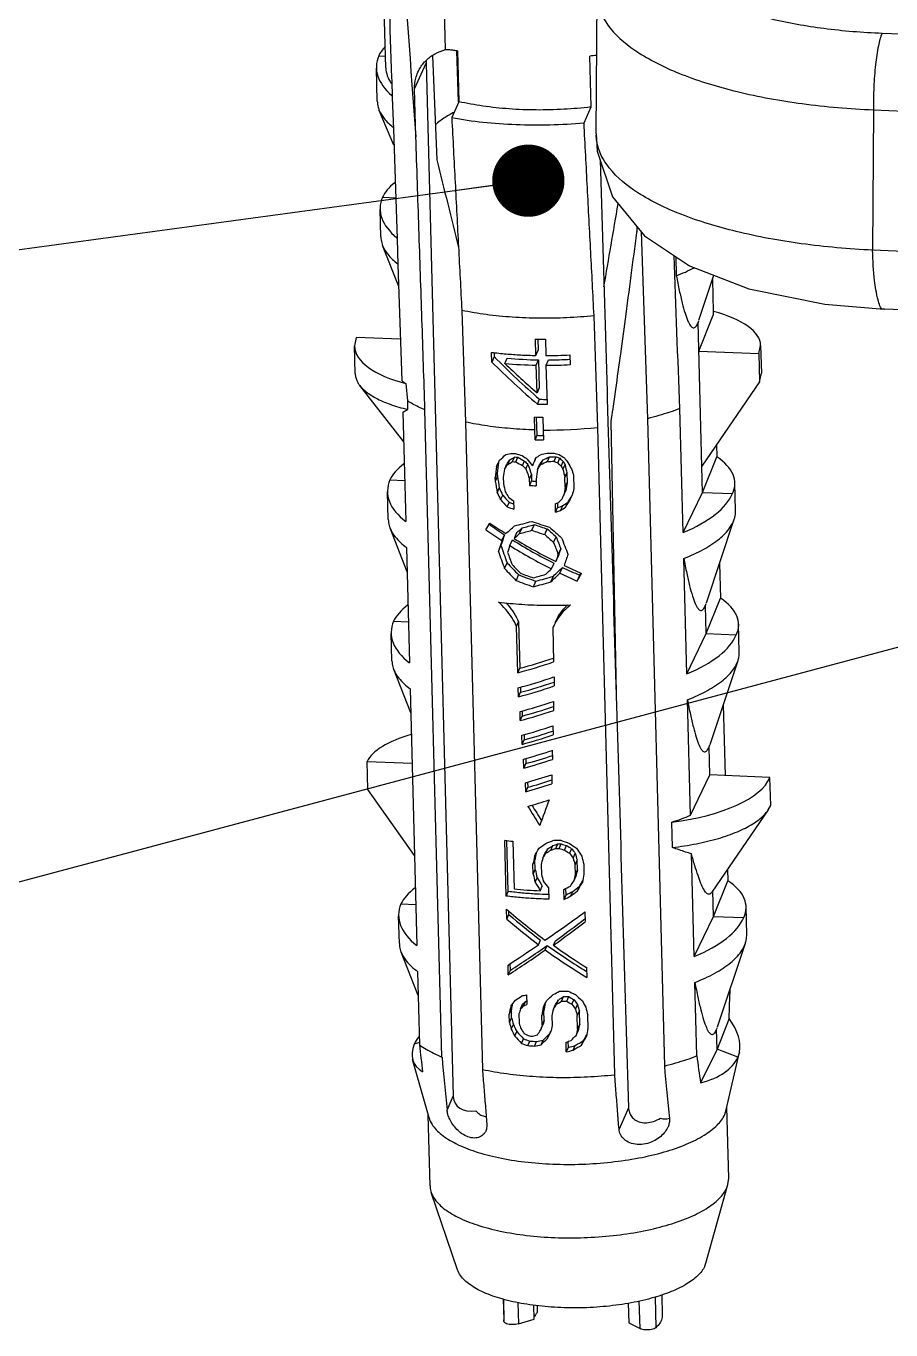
# Model space of a CAD drawing. Header units: millimetres. Extents: x 1366 to 1807, y -424 to -118.
# Drawn here: x 1408.63 to 1422.99, y -407.58 to -385.93 of the extents above; entities that cross this region are included whole.
import ezdxf

# ---------------------------------------------------------------- set-up
doc = ezdxf.new("R2010")
doc.units = ezdxf.units.MM
doc.layers.add('02___PRT_ALL_AXES', color=7, linetype='Continuous')
doc.layers.add('from', color=7, linetype='Continuous', lineweight=13)
doc.styles.get("Standard").update_dxf_attribs({"font": 'txt', "bigfont": 'gbcbig.shx'})
doc.dimstyles.new('ISO', dxfattribs={"dimscale": 0.6, "dimtxt": 2.5, "dimasz": 2.5, "dimexe": 1.25, "dimexo": 0.625, "dimtad": 0, "dimdsep": 46, "dimtxsty": 'Standard', "dimblk": 'OPEN', "dimcen": 0, "dimclrd": 4, "dimclre": 4, "dimadec": 0, "dimazin": 0, "dimtfac": 1, "dimtofl": 0, "dimtmove": 0, "dimatfit": 3, "dimfxl": 0, "dimarcsym": 0})

# ---------------------------------------------------------------- blocks, each defined once
blk = doc.blocks.new('_Open')
at = {"color": 0, "linetype": 'ByBlock', "lineweight": -2}
for p, q in [((-1, 0.167), (0, 0)), ((-1, -0.167), (0, 0)), ((0, 0), (-1, 0))]:
    blk.add_line(p, q, dxfattribs=at)
blk = doc.blocks.new('*u50')
at = {"color": 7, "linetype": 'Continuous'}
for p, q in [((-134.93, 18.958), (-134.915, 21.286)), ((-130.184, 20.632), (1.994, 15.367)), ((-130.326, 19.358), (-130.34, 17.029)), ((-130.326, 19.358), (1.853, 14.092)), ((1.967, 11.758), (-130.34, 17.029)), ((2.155, 10.78), (-130.151, 16.051))]:
    blk.add_line(p, q, dxfattribs=at)
blk.add_lwpolyline([(-134.93, 18.962), (-134.911, 18.671), (-134.656, 17.913), (-134.127, 17.265), (-133.382, 16.767), (-132.393, 16.387), (-131.133, 16.133), (-130.151, 16.051)], dxfattribs=at)
blk.add_arc((-134.153, 18.947), 0.776, 179.1706, 180.6028, dxfattribs=at)
for points, start_tangent, end_tangent in [([(-133.878, 22.481), (-133.932, 22.106), (-133.761, 21.739), (-133.374, 21.4), (-132.788, 21.107), (-132.034, 20.874), (-131.15, 20.713), (-130.184, 20.632)], (-0.405277, -0.914194), (0.999204, -0.039899)), ([(-134.914, 21.285), (-134.906, 21.161), (-134.696, 20.717), (-134.223, 20.306), (-133.508, 19.948), (-132.588, 19.662), (-131.509, 19.462), (-130.326, 19.358)], (-0.014265, -0.999898), (0.999016, -0.044358)), ([(-130.184, 20.632), (-130.245, 20.424), (-130.293, 20.11), (-130.321, 19.736), (-130.326, 19.358)], (-0.405681, -0.914015), (0.021347, -0.999772)), ([(-130.34, 17.029), (-131.524, 17.136), (-132.603, 17.338), (-133.522, 17.624), (-134.237, 17.982), (-134.711, 18.393), (-134.92, 18.836), (-134.928, 18.939)], (-0.998913, 0.046608), (-0.010554, 0.999944)), ([(-130.151, 16.052), (-130.154, 16.051), (-130.243, 16.18), (-130.309, 16.524), (-130.34, 17.029)], (-0.993568, -0.113236), (-0.021347, 0.999772))]:
    blk.add_spline(points, degree=3, dxfattribs=dict(at, start_tangent=start_tangent, end_tangent=end_tangent))
at = {"layer": '02___PRT_ALL_AXES', "color": 7, "linetype": 'Continuous'}
for p, q in [((-138.421, 20.058), (-138.485, 22.494)), ((-137.431, 20.358), (-137.478, 22.128)), ((-138.539, 20.254), (-138.426, 20.25)), ((-137.644, 20.261), (-137.573, 18.53)), ((-137.212, 19.494), (-137.243, 20.338)), ((-137.231, 20.339), (-137.209, 19.494)), ((-135.014, 19.406), (-135.036, 20.251)), ((-138.563, 19.502), (-138.578, 20.053)), ((-137.943, 19.706), (-137.753, 20.133)), ((-137.753, 20.133), (-137.303, 2.979)), ((-137.922, 18.909), (-137.943, 19.706)), ((-138.314, 19.56), (-138.296, 19.038)), ((-137.209, 19.494), (-137.327, 19.229)), ((-138.287, 18.77), (-138.529, 19.348)), ((-135.131, 19.142), (-135.014, 19.406)), ((-138.296, 19.038), (-138.234, 17.214)), ((-134.863, 18.528), (-134.748, 14.684)), ((-138.477, 17.907), (-138.257, 17.899)), ((-138.504, 17.249), (-138.516, 17.706)), ((-134.254, 17.421), (-134.253, 17.329)), ((-134.182, 17.333), (-134.079, 14.23)), ((-138.207, 16.425), (-138.474, 17.106)), ((-138.234, 17.214), (-138.219, 16.786)), ((-133.607, 16.918), (-133.599, 16.603)), ((-138.219, 16.786), (-138.153, 14.862)), ((-133.224, 15.864), (-132.975, 16.611)), ((-132.998, 16.539), (-132.989, 16.009)), ((-137.159, 16.028), (-137.099, 14.174)), ((-134.904, 14.086), (-134.964, 15.94)), ((-133.239, 15.823), (-133.226, 15.857)), ((-133.165, 13.007), (-133.239, 15.823)), ((-133.227, 15.354), (-132.988, 15.95)), ((-132.989, 16.009), (-132.988, 15.95)), ((-138.914, 15.581), (-138.942, 15.439)), ((-138.93, 14.979), (-138.942, 15.439)), ((-138.177, 15.551), (-138.914, 15.581)), ((-135.931, 15.28), (-135.939, 15.549)), ((-135.896, 15.549), (-135.891, 15.37)), ((-135.772, 15.548), (-135.763, 15.278)), ((-132.229, 15.314), (-132.199, 15.448)), ((-132.199, 15.448), (-132.187, 14.988)), ((-136.661, 15.17), (-136.666, 15.332)), ((-136.621, 15.26), (-136.661, 15.17)), ((-136.623, 15.327), (-136.621, 15.26)), ((-136.447, 15.147), (-136.407, 15.236)), ((-135.931, 15.28), (-135.891, 15.37)), ((-135.926, 15.118), (-135.887, 15.206)), ((-135.887, 15.206), (-135.875, 14.743)), ((-135.758, 15.117), (-135.719, 15.205)), ((-135.365, 15.289), (-135.36, 15.127)), ((-133.227, 15.354), (-132.229, 15.314)), ((-132.229, 15.314), (-132.217, 14.845)), ((-135.911, 14.661), (-135.926, 15.118)), ((-135.737, 14.471), (-135.758, 15.117)), ((-132.217, 14.845), (-132.187, 14.988)), ((-138.124, 13.844), (-138.852, 14.781)), ((-138.087, 14.814), (-138.062, 14.526)), ((-135.875, 14.743), (-135.911, 14.661)), ((-132.217, 14.845), (-133.177, 13.442)), ((-138.062, 14.526), (-138.059, 14.385)), ((-135.905, 14.472), (-135.87, 14.553)), ((-134.748, 14.684), (-134.747, 14.638)), ((-134.747, 14.638), (-134.746, 14.61)), ((-134.746, 14.61), (-134.745, 14.563)), ((-134.745, 14.563), (-134.733, 14.18)), ((-138.137, 14.338), (-138.09, 12.521)), ((-137.489, 3.629), (-137.771, 14.377)), ((-133.487, 12.338), (-133.541, 14.397)), ((-137.099, 14.174), (-136.818, 3.426)), ((-135.947, 14.044), (-135.954, 14.258)), ((-135.909, 13.954), (-135.917, 14.257)), ((-135.815, 14.256), (-135.808, 14.041)), ((-134.622, 3.338), (-134.904, 14.086)), ((-134.594, 9.673), (-134.68, 14.182)), ((-134.079, 14.23), (-133.797, 3.482)), ((-135.943, 13.879), (-135.947, 14.044)), ((-135.943, 13.879), (-135.909, 13.954)), ((-135.808, 14.041), (-135.804, 13.877)), ((-132.934, 13.797), (-132.928, 13.598)), ((-136.448, 13.394), (-136.415, 13.471)), ((-136.397, 13.471), (-136.363, 13.547)), ((-136.317, 13.518), (-136.283, 13.594)), ((-136.263, 13.514), (-136.229, 13.59)), ((-136.152, 13.453), (-136.119, 13.528)), ((-136.096, 13.395), (-136.062, 13.471)), ((-135.902, 13.388), (-135.869, 13.463)), ((-135.849, 13.469), (-135.815, 13.544)), ((-135.738, 13.522), (-135.705, 13.598)), ((-135.626, 13.523), (-135.592, 13.599)), ((-135.568, 13.497), (-135.534, 13.573)), ((-135.51, 13.443), (-135.476, 13.52)), ((-135.48, 13.39), (-135.446, 13.466)), ((-133.165, 13.007), (-132.928, 13.598)), ((-138.354, 13.214), (-138.108, 13.204)), ((-136.605, 13.249), (-136.57, 13.326)), ((-136.603, 13.195), (-136.605, 13.249)), ((-136.603, 13.195), (-136.569, 13.272)), ((-136.57, 13.326), (-136.569, 13.272)), ((-136.472, 13.261), (-136.469, 13.152)), ((-136.036, 13.229), (-136.003, 13.305)), ((-136.033, 13.12), (-136.036, 13.229)), ((-136.003, 13.305), (-136, 13.196)), ((-135.926, 13.225), (-135.923, 13.116)), ((-135.448, 13.254), (-135.414, 13.331)), ((-135.444, 13.091), (-135.448, 13.254)), ((-135.414, 13.331), (-135.41, 13.168)), ((-135.306, 13.288), (-135.3, 13.07)), ((-138.381, 12.556), (-138.393, 13.013)), ((-136.572, 13.001), (-136.537, 13.078)), ((-136.033, 13.12), (-136, 13.196)), ((-135.469, 12.954), (-135.435, 13.031)), ((-135.444, 13.091), (-135.41, 13.168)), ((-133.487, 12.338), (-133.165, 13.007)), ((-133.165, 13.007), (-132.666, 12.987)), ((-132.615, 12.707), (-132.627, 13.164)), ((-136.515, 12.885), (-136.481, 12.962)), ((-136.405, 12.765), (-136.371, 12.841)), ((-136.3, 12.865), (-136.296, 12.728)), ((-135.603, 12.678), (-135.607, 12.815)), ((-135.572, 12.832), (-135.57, 12.754)), ((-135.519, 12.707), (-135.485, 12.784)), ((-135.435, 12.764), (-135.401, 12.841)), ((-135.38, 12.848), (-135.346, 12.925)), ((-135.603, 12.678), (-135.57, 12.754)), ((-133.1, 11.17), (-132.637, 12.562)), ((-138.068, 11.69), (-138.351, 12.412)), ((-136.201, 12.323), (-136.159, 12.417)), ((-135.995, 12.377), (-135.953, 12.471)), ((-135.783, 12.306), (-135.741, 12.4)), ((-136.493, 12.207), (-136.451, 12.302)), ((-136.362, 12.124), (-136.32, 12.219)), ((-136.251, 12.335), (-136.293, 12.24)), ((-135.636, 12.173), (-135.594, 12.268)), ((-138.078, 12.093), (-138.028, 10.175)), ((-136.552, 12.027), (-136.51, 12.123)), ((-135.599, 11.859), (-135.557, 11.954)), ((-135.559, 11.977), (-135.517, 12.072)), ((-133.426, 9.991), (-133.476, 11.91)), ((-136.452, 11.744), (-136.409, 11.839)), ((-135.671, 11.736), (-135.629, 11.831)), ((-135.53, 11.666), (-135.488, 11.762)), ((-132.882, 11.827), (-132.867, 11.251)), ((-136.218, 11.641), (-136.26, 11.546)), ((-135.97, 11.438), (-135.929, 11.532)), ((-135.68, 11.523), (-135.638, 11.618)), ((-135.245, 11.535), (-135.202, 11.632)), ((-133.116, 11.13), (-133.103, 11.163)), ((-133.104, 10.661), (-133.116, 11.13)), ((-133.104, 10.661), (-132.867, 11.251)), ((-138.292, 10.867), (-138.046, 10.857)), ((-136.249, 10.779), (-136.216, 10.855)), ((-136.216, 10.855), (-136.196, 10.087)), ((-138.319, 10.209), (-138.331, 10.666)), ((-136.229, 10.011), (-136.249, 10.779)), ((-135.643, 10.772), (-135.651, 10.756)), ((-135.651, 10.756), (-135.636, 10.192)), ((-133.426, 9.991), (-133.104, 10.661)), ((-133.104, 10.661), (-132.605, 10.641)), ((-132.553, 10.36), (-132.565, 10.817)), ((-133.039, 8.823), (-132.575, 10.216)), ((-138.006, 9.344), (-138.29, 10.066)), ((-136.229, 10.011), (-136.196, 10.087)), ((-138.017, 9.747), (-137.905, 5.481)), ((-136.219, 9.612), (-136.223, 9.762)), ((-136.187, 9.771), (-136.185, 9.687)), ((-135.629, 9.943), (-135.625, 9.793)), ((-136.219, 9.612), (-136.185, 9.687)), ((-135.639, 9.536), (-135.635, 9.386)), ((-134.593, 9.627), (-134.594, 9.673)), ((-134.592, 9.598), (-134.593, 9.627)), ((-134.591, 9.552), (-134.592, 9.598)), ((-133.364, 7.645), (-133.415, 9.563)), ((-136.189, 9.217), (-136.193, 9.367)), ((-136.157, 9.377), (-136.155, 9.293)), ((-132.82, 9.48), (-132.789, 8.304)), ((-136.189, 9.217), (-136.155, 9.293)), ((-135.648, 9.13), (-135.645, 8.98)), ((-136.159, 8.823), (-136.163, 8.973)), ((-136.159, 8.823), (-136.125, 8.899)), ((-136.127, 8.983), (-136.125, 8.899)), ((-135.658, 8.724), (-135.654, 8.574)), ((-133.054, 8.783), (-133.041, 8.817)), ((-133.042, 8.314), (-133.054, 8.783)), ((-138.717, 8.071), (-138.73, 8.54)), ((-138.73, 8.54), (-137.984, 8.511)), ((-136.129, 8.429), (-136.133, 8.579)), ((-136.129, 8.429), (-136.095, 8.504)), ((-136.097, 8.589), (-136.095, 8.504)), ((-135.668, 8.317), (-135.664, 8.168)), ((-133.364, 7.645), (-133.042, 8.314)), ((-132.044, 8.274), (-133.042, 8.314)), ((-132.032, 7.805), (-132.044, 8.274)), ((-137.944, 6.977), (-138.717, 8.071)), ((-136.099, 8.035), (-136.103, 8.185)), ((-136.099, 8.035), (-136.065, 8.11)), ((-136.068, 8.195), (-136.065, 8.11)), ((-132.072, 7.733), (-132.032, 7.805)), ((-132.072, 7.733), (-133.009, 6.37)), ((-133.662, 7.111), (-133.673, 7.532)), ((-136.422, 6.303), (-136.447, 7.229)), ((-136.388, 6.38), (-136.41, 7.225)), ((-136.313, 7.214), (-136.292, 6.424)), ((-135.598, 7.093), (-135.564, 7.169)), ((-135.542, 7.093), (-135.508, 7.169)), ((-135.816, 6.935), (-135.783, 7.01)), ((-135.763, 7.015), (-135.729, 7.09)), ((-135.681, 7.067), (-135.647, 7.143)), ((-135.456, 7.067), (-135.423, 7.143)), ((-135.37, 7.014), (-135.336, 7.09)), ((-135.311, 6.934), (-135.277, 7.01)), ((-133.303, 5.298), (-133.347, 7.004)), ((-135.978, 6.833), (-135.945, 6.909)), ((-135.974, 6.67), (-135.978, 6.833)), ((-135.974, 6.67), (-135.941, 6.745)), ((-135.941, 6.745), (-135.945, 6.909)), ((-135.841, 6.827), (-135.837, 6.663)), ((-135.28, 6.826), (-135.245, 6.902)), ((-135.275, 6.662), (-135.28, 6.826)), ((-135.275, 6.662), (-135.241, 6.739)), ((-135.241, 6.739), (-135.245, 6.902)), ((-135.136, 6.832), (-135.132, 6.669)), ((-132.749, 6.749), (-132.744, 6.558)), ((-135.943, 6.532), (-135.91, 6.607)), ((-135.301, 6.552), (-135.267, 6.629)), ((-132.98, 5.967), (-132.744, 6.558)), ((-136.422, 6.303), (-136.388, 6.38)), ((-135.857, 6.392), (-135.824, 6.467)), ((-135.72, 6.442), (-135.715, 6.251)), ((-135.463, 6.249), (-135.467, 6.413)), ((-135.463, 6.249), (-135.429, 6.325)), ((-135.429, 6.325), (-135.432, 6.43)), ((-135.351, 6.306), (-135.317, 6.382)), ((-135.24, 6.391), (-135.205, 6.468)), ((-132.98, 5.967), (-132.992, 6.395)), ((-138.169, 6.174), (-137.923, 6.164)), ((-136.412, 5.921), (-136.417, 6.085)), ((-132.43, 5.667), (-132.442, 6.124)), ((-138.196, 5.516), (-138.208, 5.973)), ((-136.412, 5.921), (-136.378, 5.998)), ((-136.378, 5.998), (-136.38, 6.054)), ((-135.116, 6.042), (-135.111, 5.879)), ((-133.303, 5.298), (-132.98, 5.967)), ((-132.98, 5.967), (-132.482, 5.947)), ((-135.888, 5.495), (-135.855, 5.571)), ((-135.776, 5.409), (-135.743, 5.484)), ((-135.639, 5.487), (-135.606, 5.563)), ((-132.916, 4.13), (-132.452, 5.522)), ((-137.883, 4.65), (-138.166, 5.372)), ((-137.894, 5.053), (-137.862, 3.833)), ((-136.388, 4.995), (-136.392, 5.159)), ((-136.388, 4.995), (-136.354, 5.072)), ((-136.354, 5.072), (-136.357, 5.182)), ((-135.091, 5.116), (-135.087, 4.952)), ((-133.259, 3.649), (-133.291, 4.87)), ((-136.134, 4.479), (-136.1, 4.555)), ((-136.085, 4.665), (-136.08, 4.502)), ((-135.586, 4.506), (-135.552, 4.582)), ((-135.503, 4.56), (-135.47, 4.636)), ((-135.419, 4.56), (-135.385, 4.636)), ((-135.332, 4.507), (-135.299, 4.583)), ((-136.371, 4.341), (-136.337, 4.419)), ((-136.367, 4.205), (-136.371, 4.341)), ((-136.333, 4.282), (-136.337, 4.419)), ((-136.211, 4.351), (-136.207, 4.187)), ((-136.186, 4.43), (-136.153, 4.506)), ((-135.83, 4.323), (-135.797, 4.398)), ((-135.793, 4.235), (-135.797, 4.398)), ((-135.639, 4.425), (-135.606, 4.501)), ((-135.274, 4.427), (-135.24, 4.503)), ((-135.242, 4.319), (-135.208, 4.395)), ((-135.203, 4.177), (-135.208, 4.395)), ((-136.367, 4.205), (-136.333, 4.282)), ((-136.338, 4.093), (-136.304, 4.17)), ((-135.851, 4.079), (-135.818, 4.154)), ((-135.826, 4.159), (-135.83, 4.323)), ((-135.826, 4.159), (-135.793, 4.235)), ((-135.664, 4.317), (-135.66, 4.154)), ((-135.237, 4.101), (-135.242, 4.319)), ((-135.237, 4.101), (-135.203, 4.177)), ((-135.071, 4.326), (-135.065, 4.108)), ((-132.931, 4.09), (-132.918, 4.123)), ((-132.722, 4.273), (-132.923, 3.761)), ((-136.282, 3.978), (-136.248, 4.054)), ((-136.171, 3.858), (-136.138, 3.934)), ((-135.845, 3.834), (-135.811, 3.909)), ((-135.737, 3.938), (-135.704, 4.013)), ((-135.262, 3.991), (-135.228, 4.067)), ((-135.172, 3.83), (-135.138, 3.907)), ((-132.923, 3.761), (-132.931, 4.09)), ((-137.863, 3.872), (-137.95, 3.845)), ((-136.063, 3.821), (-136.029, 3.896)), ((-135.954, 3.813), (-135.92, 3.888)), ((-135.425, 3.716), (-135.429, 3.879)), ((-135.425, 3.716), (-135.391, 3.791)), ((-135.391, 3.791), (-135.394, 3.891)), ((-135.312, 3.744), (-135.279, 3.821)), ((-132.923, 3.761), (-133.196, 3.204)), ((-132.579, 3.631), (-132.923, 3.761)), ((-132.769, 2.753), (-132.551, 3.714)), ((-132.552, 3.711), (-132.579, 3.631)), ((-137.704, 2.623), (-137.977, 3.588)), ((-137.405, 2.75), (-137.303, 2.979)), ((-137.686, 1.49), (-137.717, 2.666)), ((-134.392, 2.789), (-134.55, 2.433)), ((-132.794, 2.678), (-132.769, 2.753)), ((-132.729, 1.62), (-132.759, 2.796)), ((-132.742, 1.513), (-132.729, 1.62)), ((-137.231, 0.098), (-137.667, 1.384)), ((-133.11, 0.206), (-132.742, 1.513)), ((-132.762, 1.458), (-132.742, 1.513)), ((-133.127, 0.159), (-133.11, 0.206)), ((-136.472, -0.391), (-136.463, -0.732)), ((-136.47, -0.391), (-136.46, -0.762)), ((-134.201, -0.879), (-134.213, -0.419)), ((-133.951, -0.353), (-133.938, -0.863)), ((-133.842, -0.318), (-133.833, -0.663)), ((-136.23, -0.445), (-136.22, -0.799)), ((-135.957, -0.723), (-135.963, -0.488)), ((-135.91, -0.495), (-135.907, -0.61)), ((-134.397, -0.457), (-134.389, -0.785)), ((-136.46, -0.762), (-136.463, -0.732)), ((-136.22, -0.799), (-135.957, -0.723)), ((-134.389, -0.785), (-134.201, -0.879))]:
    blk.add_line(p, q, dxfattribs=at)
for centre, radius, start, end in [((1298.089, 127.173), 1440.086, 184.17303, 184.311504), ((-134.909, 19.196), 1.063, 90.6958, 96.89), ((-136.541, 17.804), 1.687, 116.4307, 118.8156), ((365.147, 141.398), 517.517, 193.73425, 193.9006), ((-530.694, 85.221), 401.827, 350.14139, 350.34072), ((-135.78, 23.32), 7.772, 268.8257, 270.0627), ((-135.763, 21.987), 6.782, 264.5454, 268.9511), ((-135.773, 23.109), 7.83, 270.0699, 272.9829), ((-135.754, 22.386), 7.18, 270.2785, 273.1203), ((-135.782, 22.427), 7.31, 264.7832, 268.8726), ((-135.768, 22.934), 7.817, 270.074, 272.9921), ((-135.736, 21.667), 7.116, 268.9277, 269.9713), ((-143.979, 24.165), 11.433, 300.7279, 301.1876), ((-135.75, 22.143), 7.673, 268.8375, 270.0909), ((-210.712, 25.34), 76.846, 351.65083, 351.81228), ((-135.744, 21.872), 7.616, 268.4202, 269.4683), ((-135.737, 21.712), 7.671, 269.467, 276.2288), ((-135.734, 21.463), 7.586, 268.4209, 269.4732), ((-135.722, 21.005), 7.053, 268.4735, 269.3177), ((-135.755, 20.673), 7.041, 265.3944, 265.8378), ((-135.727, 21.363), 7.705, 269.8911, 270.7286), ((-135.752, 20.526), 7.03, 265.3941, 265.8381), ((-135.74, 20.086), 6.514, 265.2141, 265.6929), ((-135.724, 21.222), 7.7, 269.8908, 270.7288), ((-135.711, 20.77), 7.173, 270.054, 270.955), ((-135.717, 20.58), 7.466, 267.5719, 268.4215), ((-135.705, 20.12), 6.93, 267.5606, 268.1666), ((-135.635, 13.705), 6.526, 262.8517, 264.0325), ((-135.558, 14.91), 7.68, 269.4722, 270.3097), ((-135.543, 14.316), 7.147, 269.8283, 270.2788), ((-135.555, 14.769), 7.676, 269.6811, 270.1001), ((-135.558, 13.5), 7.115, 264.0752, 267.5907), ((-135.493, 12.423), 7.7, 269.682, 270.7287), ((-135.488, 12.255), 7.695, 269.8907, 270.5191), ((-135.476, 11.8), 7.164, 270.0536, 270.7296), ((-229.329, 7.85), 96.673, 357.87947, 358.17009), ((-135.498, 11.05), 7.089, 265.6169, 266.0579), ((-103.546, 7.452), 34.506, 186.0211, 186.7649), ((-135.495, 10.871), 7.073, 265.3952, 266.2792), ((-135.483, 10.42), 6.546, 265.215, 266.1692), ((5.694, 16.88), 143.794, 185.28727, 185.63921), ((0.846, 15.916), 135.216, 185.27613, 185.65039), ((-105.75, 7.318), 27.753, 187.5968, 188.526)]:
    blk.add_arc(centre, radius, start, end, dxfattribs=at)
for centre, major_axis, ratio, start_param, end_param in [((-135.695, 20.141), (2.884, 0.062), 0.348979, 2.812496, 2.967743), ((-135.695, 20.141), (2.883, 0.09), 0.396825, 9.247244, 9.8378), ((-136.88, 20.386), (0.802, 0.499), 0.694298, 2.687133, 2.754916), ((-135.695, 20.141), (2.726, 0.085), 0.396825, 3.139595, 3.386841), ((-135.633, 17.794), (2.884, 0.062), 0.348979, 2.72055, 2.967743), ((-135.633, 17.794), (2.883, 0.09), 0.396825, 9.247244, 9.855019), ((-134.384, 15.4), (2.185, 0.047), 0.348979, 6.284974, 7.150363), ((-136.919, 15.501), (2.023, 0.063), 0.396825, 3.139661, 4.084631), ((-135.656, 15.752), (2.866, -2.721), 0.282801, -1.653922, -1.392542), ((-135.578, 15.682), (2.647, -2.513), 0.282901, 4.584245, 4.868069), ((-135.662, 15.945), (2.872, -2.743), 0.281673, -1.574947, -1.391894), ((-135.571, 15.448), (2.893, 0.09), 0.396825, -2.686012, -2.637238), ((-135.554, 14.782), (2.853, 0.843), 0.310534, -1.972146, -1.933025), ((-135.551, 14.65), (2.887, -0.744), 0.388785, -1.720132, -1.681227), ((-135.551, 14.666), (2.853, 0.843), 0.310536, -1.767811, -1.728862), ((-135.556, 14.866), (2.881, -1.016), 0.382807, -1.461672, -1.432207), ((-135.51, 13.101), (2.884, 0.062), 0.348979, 2.695806, 2.967743), ((-135.649, 18.41), (2.352, 19.564), 0.017507, -4.453274, -4.443356), ((-135.575, 15.591), (2.738, 5.604), 0.007033, -1.962015, -1.942239), ((-135.649, 18.41), (2.187, 18.191), 0.017507, 1.845971, 1.856111), ((-135.562, 15.082), (2.794, 2.884), 0.104653, -2.030889, -1.991546), ((-135.562, 15.078), (2.77, 4.234), 0.038318, -1.954511, -1.9349), ((-135.562, 15.078), (2.575, 3.936), 0.038318, -1.966151, -1.945026), ((-135.554, 14.767), (2.812, 1.995), 0.181698, -2.000872, -1.97155), ((-135.554, 14.767), (2.614, 1.855), 0.181698, -2.010998, -1.979427), ((-135.546, 14.454), (2.866, -1.546), 0.359171, -1.627608, -1.588703), ((-135.546, 14.454), (2.665, -1.437), 0.359171, 4.649185, 4.691041), ((-135.549, 14.597), (2.854, -2.053), 0.327296, -1.548095, -1.518965), ((-135.544, 14.39), (-2.848, 3.02), 0.262119, -4.64851, -4.629087), ((-135.544, 14.39), (-2.648, 2.808), 0.262119, 1.631234, 1.652125), ((-135.548, 14.566), (-2.863, 3.957), 0.20909, 1.675365, 1.704482), ((-135.54, 14.244), (-2.796, 7.993), 0.088552, 1.636679, 1.657558), ((-135.545, 14.429), (2.701, 6.986), 0.007727, -4.587482, -4.568066), ((-135.545, 14.429), (2.512, 6.496), 0.007727, -4.578806, -4.569024), ((-135.549, 14.594), (2.812, 1.995), 0.181696, -1.835486, -1.806337), ((-135.541, 14.288), (2.77, 4.234), 0.038318, -1.759801, -1.740365), ((-135.541, 14.288), (2.575, 3.936), 0.038318, -1.756643, -1.735735), ((-135.546, 14.46), (2.825, 1.545), 0.231049, -1.803153, -1.764203), ((-135.546, 14.46), (2.626, 1.437), 0.231049, -1.798523, -1.756612), ((-135.554, 14.795), (2.866, -1.546), 0.35917, -1.403839, -1.38421), ((-135.554, 14.795), (2.665, -1.437), 0.35917, -1.393248, -1.372101), ((-135.56, 15.017), (-2.848, 3.02), 0.262119, -4.444019, -4.424329), ((-135.56, 15.023), (2.854, -2.053), 0.327295, -1.333765, -1.304151), ((-135.56, 15.017), (-2.648, 2.808), 0.262119, 1.851276, 1.872501), ((-135.573, 15.516), (-2.917, 5.812), 0.140242, -4.419011, -4.40914), ((-135.573, 15.516), (-2.712, 5.404), 0.140242, -4.405367, -4.394723), ((-135.573, 15.484), (-2.875, 4.422), 0.187792, -4.392486, -4.372646), ((-135.615, 17.094), (-2.952, 13.192), 0.048134, -4.444625, -4.433957), ((-135.581, 15.788), (-2.917, 5.812), 0.140242, -4.379411, -4.359484), ((-135.51, 13.101), (2.884, 0.062), 0.348979, -0.17385, 0.454199), ((-135.51, 13.101), (2.883, 0.09), 0.396825, 9.247244, 9.875293), ((-135.431, 10.082), (-3.098, 18.401), 0.032283, 1.391153, 1.401855), ((-135.601, 16.574), (2.506, 13.962), 0.019726, -4.479113, -4.469286), ((-135.54, 14.244), (-3.007, 8.597), 0.088552, -4.644533, -4.62512), ((-135.527, 13.76), (2.428, 16.762), 0.018767, -4.6875, -4.677788), ((-135.615, 17.094), (-3.174, 14.187), 0.048134, -4.459042, -4.449153), ((-135.615, 17.112), (-3.092, 11.39), 0.062886, -4.397073, -4.387074), ((-135.431, 10.082), (-3.332, 19.79), 0.032283, 1.407435, 1.417352), ((-135.505, 12.901), (-2.917, 5.812), 0.140241, 1.483351, 1.503126), ((-135.505, 12.901), (-2.712, 5.404), 0.140241, 1.467854, 1.489185), ((-135.479, 11.918), (-3.174, 14.187), 0.048134, 1.472928, 1.482755), ((-135.518, 13.414), (-2.875, 4.422), 0.187792, 1.539422, 1.559033), ((-135.465, 11.398), (2.506, 13.962), 0.019726, 1.452794, 1.462684), ((-135.465, 11.398), (2.33, 12.982), 0.019726, 1.437598, 1.448266), ((-135.465, 11.379), (2.584, 11.166), 0.019452, 1.423289, 1.433289), ((-135.518, 13.41), (-2.848, 3.02), 0.262119, 1.497809, 1.537152), ((-135.518, 13.41), (-2.648, 2.808), 0.262119, 7.767054, 7.809456), ((-135.526, 13.725), (2.854, -2.053), 0.327295, -1.635818, -1.606496), ((-135.526, 13.71), (2.684, -0.692), 0.388785, 4.493554, 4.521635), ((-135.526, 13.697), (2.825, 1.545), 0.231051, -1.7251, -1.705471), ((-135.524, 13.626), (2.643, 1.007), 0.284341, -1.695934, -1.664185), ((-135.52, 13.475), (2.794, 2.884), 0.104652, -1.689531, -1.669841), ((-135.507, 12.976), (2.738, 5.604), 0.007033, -1.581192, -1.571321), ((-135.52, 13.468), (2.614, 1.855), 0.181698, -1.685945, -1.654009), ((-135.508, 13.007), (2.77, 4.234), 0.038318, -1.603233, -1.583393), ((-135.508, 13.007), (2.575, 3.936), 0.038318, -1.588037, -1.566625), ((-135.5, 12.704), (2.738, 5.604), 0.007033, -1.541591, -1.521664), ((-135.5, 12.704), (2.546, 5.211), 0.007033, -1.524823, -1.515616), ((-135.51, 13.101), (2.883, 0.09), 0.396825, -0.805583, -0.177534), ((-135.526, 13.71), (2.887, -0.744), 0.388785, -1.77875, -1.739629), ((-135.524, 13.626), (2.843, 1.083), 0.284341, -1.706524, -1.677059), ((-135.52, 13.468), (2.812, 1.995), 0.181698, -1.69882, -1.669205), ((-135.552, 14.712), (2.757, 4.822), 0.021902, -2.061964, -2.035469), ((-135.507, 12.973), (2.864, -1.637), 0.353898, -1.814295, -1.715613), ((-135.507, 12.973), (2.613, -1.494), 0.353898, -1.838536, -1.733227), ((-135.511, 13.134), (2.864, -1.637), 0.353898, 4.495385, 4.592881), ((-135.528, 13.779), (2.797, 2.759), 0.113666, -2.007905, -1.954442), ((-135.523, 13.597), (2.844, 1.038), 0.289335, -1.945211, -1.843099), ((-135.523, 13.58), (2.551, 2.517), 0.113666, -1.969998, -1.932989), ((-135.519, 13.449), (2.844, 1.038), 0.289335, -1.916669, -1.843099), ((-135.519, 13.449), (2.595, 0.947), 0.289335, -1.923758, -1.843099), ((-135.523, 13.597), (2.883, -0.965), 0.384288, 4.675947, 4.778059), ((-135.519, 13.449), (2.883, -0.965), 0.384288, -1.607238, -1.533668), ((-135.519, 13.449), (2.63, -0.881), 0.384288, -1.607238, -1.526579), ((-135.523, 13.58), (2.598, -2.633), 0.270719, 4.899046, 4.953844), ((-135.528, 13.779), (2.847, -2.886), 0.270719, -1.362687, -1.294781), ((-135.552, 14.684), (2.674, 7.985), 0.013282, -4.392412, -4.368693), ((-135.552, 14.684), (2.439, 7.284), 0.013282, -4.374798, -4.348697), ((-135.507, 12.973), (2.613, -1.494), 0.353898, 4.602048, 4.866123), ((-135.523, 13.58), (2.797, 2.759), 0.113666, -1.959634, -1.9259), ((-135.511, 13.134), (2.864, -1.637), 0.353898, 4.641151, 4.88194), ((-135.523, 13.58), (2.847, -2.886), 0.270719, -1.391228, -1.341287), ((-135.54, 14.239), (-2.994, 8.204), 0.093682, -4.492111, -4.467381), ((-135.54, 14.239), (-2.731, 7.485), 0.093682, 1.803021, 1.83018), ((-135.552, 14.684), (-2.994, 8.204), 0.093682, -4.445605, -4.41102), ((-135.466, 11.423), (-2.994, 8.204), 0.093682, 1.46296, 1.497545), ((-135.466, 11.423), (-2.731, 7.485), 0.093682, 1.442965, 1.481014), ((-135.54, 14.239), (2.674, 7.985), 0.013282, -4.439811, -4.425053), ((-135.478, 11.868), (-2.994, 8.204), 0.093682, 1.519321, 1.544051), ((-135.507, 12.973), (2.864, -1.637), 0.353898, -1.668214, -1.427425), ((-135.478, 11.868), (2.674, 7.985), 0.013282, 1.561649, 1.576406), ((-135.478, 11.868), (2.439, 7.284), 0.013282, 1.547273, 1.563483), ((-135.466, 11.423), (2.674, 7.985), 0.013282, 1.505288, 1.529007), ((-135.49, 12.328), (2.847, -2.886), 0.270719, -1.634816, -1.566911), ((-135.49, 12.328), (2.598, -2.633), 0.270719, 4.631838, 4.706417), ((-135.495, 12.528), (2.847, -2.886), 0.270719, -1.588311, -1.538369), ((-135.495, 12.528), (2.797, 2.759), 0.113666, -1.778759, -1.745025), ((-135.49, 12.328), (2.551, 2.517), 0.113666, -1.74036, -1.681656), ((-135.507, 12.973), (2.613, -1.494), 0.353898, 4.91913, 5.026476), ((-135.511, 13.134), (2.864, -1.637), 0.353898, 4.929338, 5.028021), ((-135.495, 12.51), (2.883, -0.965), 0.384288, -1.70935, -1.607238), ((-135.495, 12.51), (2.63, -0.881), 0.384288, 4.563977, 4.675947), ((-135.498, 12.659), (2.883, -0.965), 0.384288, -1.680809, -1.607238), ((-135.498, 12.659), (2.844, 1.038), 0.289335, -1.843099, -1.769528), ((-135.495, 12.51), (2.844, 1.038), 0.289335, -1.843099, -1.740987), ((-135.495, 12.51), (2.595, 0.947), 0.289335, 4.440087, 4.552057), ((-135.49, 12.328), (2.797, 2.759), 0.113666, -1.750218, -1.696755), ((-135.507, 12.973), (2.864, -1.637), 0.353898, -1.379155, -1.281659), ((-135.465, 11.395), (2.757, 4.822), 0.021902, -1.529328, -1.502833), ((-135.465, 11.395), (2.515, 4.399), 0.021902, -1.504378, -1.496519), ((-135.448, 10.754), (2.884, 0.062), 0.348979, 2.695806, 2.967743), ((-135.448, 10.754), (2.884, 0.062), 0.348979, -0.17385, 0.454199), ((-135.448, 10.754), (2.883, 0.09), 0.396825, 9.247244, 9.875293), ((-135.448, 10.754), (2.883, 0.09), 0.396825, -0.805583, -0.177534), ((-135.459, 11.168), (2.841, 1.121), 0.279989, -1.953514, -1.742597), ((-135.459, 11.168), (2.642, 1.042), 0.279989, 4.321679, 4.535253), ((-135.453, 10.918), (2.841, 1.121), 0.279989, -1.953514, -1.742597), ((-135.449, 10.768), (2.841, 1.121), 0.279989, -1.953514, -1.742597), ((-135.449, 10.768), (2.642, 1.042), 0.279989, 4.321679, 4.535253), ((-135.442, 10.518), (2.841, 1.121), 0.279989, -1.94646, -1.749652), ((-135.438, 10.369), (2.841, 1.121), 0.279989, -1.94646, -1.749652), ((-135.438, 10.369), (2.642, 1.042), 0.279989, 4.329271, 4.527664), ((-135.432, 10.119), (2.841, 1.121), 0.279989, -1.939411, -1.756701), ((-136.734, 8.461), (2.023, 0.043), 0.348979, 2.23888, 2.967743), ((-135.428, 9.969), (2.841, 1.121), 0.279989, -1.939411, -1.756701), ((-135.428, 9.969), (2.642, 1.042), 0.279989, 4.336858, 4.520079), ((-135.421, 9.719), (2.841, 1.121), 0.279989, -1.932366, -1.763746), ((-135.417, 9.569), (2.841, 1.121), 0.279989, -1.932366, -1.763746), ((-135.417, 9.569), (2.642, 1.042), 0.279989, 4.344439, 4.5125), ((-135.411, 9.32), (2.841, 1.121), 0.279989, -1.925326, -1.770786), ((-135.407, 9.17), (2.642, 1.042), 0.279989, 4.352015, 4.504924), ((-134.199, 8.36), (2.184, 0.068), 0.396825, -1.339942, -0.177534), ((-135.407, 9.17), (2.841, 1.121), 0.279989, -1.925326, -1.770786), ((-135.4, 8.92), (2.841, 1.121), 0.279989, -1.914464, -1.789667), ((-135.391, 8.548), (-2.684, 4.502), 0.17112, -4.650925, -4.593327), ((-135.391, 8.548), (2.692, 7.316), 0.009896, -4.620093, -4.561705), ((-135.391, 8.548), (-2.887, 4.841), 0.17112, -4.658404, -4.591996), ((-135.387, 8.407), (2.883, 0.09), 0.396825, -0.946448, -0.805583), ((-135.381, 8.185), (2.807, 2.217), 0.159569, -1.871881, -1.833054), ((-135.382, 8.217), (2.835, 1.27), 0.262889, -1.823371, -1.774763), ((-135.379, 8.087), (2.643, 1.007), 0.284342, -1.779947, -1.748528), ((-135.388, 8.442), (2.876, -1.231), 0.374887, -1.456067, -1.407027), ((-135.383, 8.274), (2.679, -0.945), 0.382807, -1.482678, -1.45108), ((-135.392, 8.607), (2.85, -2.299), 0.310451, -1.319224, -1.279701), ((-135.39, 8.538), (2.506, 13.962), 0.019726, -4.596162, -4.586449), ((-135.382, 8.203), (2.76, 4.688), 0.025171, -1.822456, -1.793333), ((-135.39, 8.538), (2.33, 12.982), 0.019726, -4.591325, -4.583008), ((-135.373, 7.865), (2.584, 11.166), 0.019452, -4.624434, -4.614729), ((-135.375, 7.954), (2.77, 4.234), 0.038318, -1.788929, -1.769513), ((-135.375, 7.954), (2.575, 3.936), 0.038318, -1.787971, -1.767089), ((-135.377, 8.029), (2.812, 1.995), 0.181697, -1.835486, -1.806338), ((-135.377, 8.029), (2.614, 1.855), 0.181697, -1.833062, -1.801708), ((-135.379, 8.087), (2.843, 1.083), 0.284342, -1.784576, -1.755376), ((-135.383, 8.274), (2.881, -1.016), 0.382807, -1.491015, -1.461671), ((-135.387, 8.404), (2.854, -2.053), 0.327295, -1.363231, -1.333766), ((-135.387, 8.404), (2.653, -1.909), 0.327295, -1.352641, -1.320892), ((-135.397, 8.797), (-2.875, 4.422), 0.187792, -4.4221, -4.402375), ((-135.397, 8.797), (-2.673, 4.111), 0.187792, -4.409225, -4.387958), ((-135.432, 10.112), (-3.092, 11.39), 0.062886, -4.446729, -4.436839), ((-135.432, 10.112), (-2.875, 10.59), 0.062886, -4.432311, -4.421643), ((-135.406, 9.139), (-2.888, 4.885), 0.1695, -4.38388, -4.354023), ((-135.464, 11.346), (-3.174, 14.187), 0.048134, -4.409386, -4.399387), ((-135.353, 7.096), (-2.952, 13.192), 0.048134, -4.696536, -4.686088), ((-135.311, 5.523), (2.403, 10.382), 0.019452, 1.457859, 1.468528), ((-135.353, 7.096), (-3.174, 14.187), 0.048134, -4.693095, -4.683382), ((-135.361, 7.432), (-2.888, 4.885), 0.1695, -4.628018, -4.598896), ((-135.361, 7.432), (-2.685, 4.542), 0.1695, -4.630725, -4.599403), ((-135.37, 7.769), (-3.092, 11.39), 0.062886, -4.63224, -4.622535), ((-135.368, 7.674), (-2.863, 3.957), 0.20909, -4.578704, -4.549576), ((-135.346, 6.837), (2.77, 4.234), 0.038318, -1.632847, -1.613123), ((-135.311, 5.523), (2.584, 11.166), 0.019452, 1.473055, 1.482945), ((-135.337, 6.496), (2.76, 4.688), 0.025171, -1.578317, -1.54846), ((-135.337, 6.496), (2.566, 4.359), 0.025171, -1.562338, -1.541578), ((-135.279, 4.288), (2.506, 13.962), 0.019726, 1.403028, 1.413028), ((-135.325, 6.061), (2.884, 0.062), 0.348979, -0.17385, 0.454199), ((-135.325, 6.061), (2.884, 0.062), 0.348979, 2.695806, 2.967743), ((-135.358, 7.309), (2.825, 1.545), 0.231048, -1.734894, -1.695635), ((-135.354, 7.145), (2.825, 1.545), 0.231049, -1.734893, -1.695635), ((-135.354, 7.145), (2.626, 1.437), 0.231049, -1.725057, -1.68276), ((-135.351, 7.028), (2.807, 2.217), 0.159568, -1.696388, -1.656865), ((-135.351, 7.028), (2.61, 2.062), 0.159568, -1.683514, -1.640885), ((-135.325, 6.061), (2.883, 0.09), 0.396825, 9.247244, 9.875293), ((-135.341, 6.672), (2.85, -2.268), 0.312649, 4.581369, 4.806174), ((-135.337, 6.51), (2.85, -2.261), 0.313112, -1.702182, -1.516201), ((-135.337, 6.51), (2.65, -2.102), 0.313112, -1.718465, -1.518174), ((-135.34, 6.62), (2.809, 2.106), 0.170398, -1.853955, -1.618493), ((-135.335, 6.437), (2.807, 2.182), 0.162937, -1.804429, -1.617531), ((-135.335, 6.437), (2.61, 2.029), 0.162937, -1.7998, -1.612045), ((-135.325, 6.061), (2.883, 0.09), 0.396825, -0.805583, -0.177534), ((-135.34, 6.618), (2.807, 2.182), 0.162937, -2.077798, -1.891816), ((-135.336, 6.456), (2.61, 2.035), 0.162348, -2.093992, -1.851947), ((-135.337, 6.508), (2.651, -2.024), 0.318882, -1.48119, -1.2412), ((-135.342, 6.691), (2.85, -2.261), 0.313112, -1.428814, -1.241916), ((-135.336, 6.456), (2.807, 2.188), 0.162348, -2.07771, -1.852905), ((-135.337, 6.508), (2.852, -2.177), 0.318882, -1.482147, -1.246686), ((-135.33, 6.253), (2.779, 3.781), 0.055248, -2.019594, -1.989959), ((-135.323, 5.972), (2.807, 2.217), 0.159569, -2.037723, -1.998441), ((-135.319, 5.817), (2.843, 1.083), 0.284342, -1.979111, -1.949789), ((-135.32, 5.875), (2.598, 2.682), 0.104654, -2.002428, -1.981336), ((-135.316, 5.702), (2.626, 1.437), 0.231049, -1.997275, -1.990096), ((-135.312, 5.567), (2.738, 5.604), 0.007033, -1.766537, -1.747126), ((-135.313, 5.602), (2.794, 2.884), 0.104654, -1.835777, -1.796934), ((-135.315, 5.674), (2.825, 1.545), 0.231049, -1.812873, -1.773952), ((-135.305, 5.285), (2.575, 3.936), 0.038318, -1.746192, -1.725271), ((-135.309, 5.451), (2.812, 1.995), 0.181697, -1.796611, -1.767388), ((-135.309, 5.451), (2.614, 1.855), 0.181697, -1.791244, -1.759797), ((-135.321, 5.879), (2.854, -2.053), 0.327296, -1.373025, -1.343603), ((-135.324, 5.996), (2.866, -1.546), 0.35917, -1.40384, -1.364521), ((-135.321, 5.879), (2.653, -1.909), 0.327296, -1.363189, -1.331494), ((-135.33, 6.25), (-2.673, 4.111), 0.187792, -4.419827, -4.398602), ((-135.33, 6.246), (-2.848, 3.02), 0.262118, -4.424328, -4.384728), ((-135.346, 6.853), (-2.917, 5.812), 0.140241, -4.379411, -4.359484), ((-135.385, 8.32), (2.506, 13.962), 0.019726, -4.429808, -4.419891), ((-135.385, 8.32), (2.33, 12.982), 0.019726, -4.410742, -4.403608), ((-135.341, 6.675), (2.663, 8.376), 0.014766, -4.436298, -4.426486), ((-135.32, 5.875), (2.794, 2.884), 0.104654, -1.991547, -1.971962), ((-135.316, 5.702), (2.825, 1.545), 0.231049, -1.987902, -1.968365), ((-135.314, 5.623), (2.506, 13.962), 0.019726, -4.625285, -4.615579), ((-135.314, 5.623), (2.33, 12.982), 0.019726, -4.623914, -4.614339), ((-135.296, 4.923), (2.584, 11.166), 0.019452, -4.663277, -4.653562), ((-135.305, 5.285), (2.77, 4.234), 0.038318, -1.750086, -1.730639), ((-135.33, 6.25), (-2.875, 4.422), 0.187792, -4.431937, -4.412246), ((-135.363, 7.496), (-3.092, 11.39), 0.062886, -4.4566, -4.446729), ((-135.363, 7.496), (-2.875, 10.59), 0.062886, -4.442956, -4.432311), ((-135.398, 8.84), (-3.174, 14.187), 0.048134, -4.409386, -4.399387), ((-135.242, 2.866), (-3.092, 11.39), 0.062886, 1.435845, 1.445763), ((-135.242, 2.866), (-2.875, 10.59), 0.062886, 1.419563, 1.430266), ((-135.271, 3.993), (-2.712, 5.404), 0.140241, 1.467854, 1.489186), ((-135.27, 3.947), (-3.007, 8.597), 0.088552, 1.511893, 1.521706), ((-135.307, 5.368), (2.663, 8.376), 0.014766, -4.562952, -4.553244), ((-135.307, 5.368), (2.476, 7.788), 0.014766, -4.561712, -4.551271), ((-135.291, 4.76), (2.584, 11.166), 0.019452, -4.653562, -4.64385), ((-135.247, 3.071), (2.403, 10.382), 0.019452, 1.468527, 1.479172), ((-135.546, 4.747), (2.979, -1.086), 0.357402, 0.045289, 0.47796), ((-135.043, 4.727), (2.937, 1.126), 0.257689, 2.756738, 2.869756), ((-135.271, 3.993), (-2.917, 5.812), 0.140241, 1.483351, 1.503126), ((-135.284, 4.502), (-2.848, 3.02), 0.262118, 1.497809, 1.537152), ((-135.284, 4.502), (-2.648, 2.808), 0.262118, 1.483869, 1.526271), ((-135.286, 4.547), (-2.875, 4.422), 0.187792, 1.549234, 1.568818), ((-135.292, 4.802), (2.684, -0.692), 0.388785, -1.789632, -1.747507), ((-135.296, 4.951), (2.881, -1.016), 0.382807, -1.724472, -1.695183), ((-135.3, 5.108), (2.843, 1.083), 0.284342, -1.920556, -1.891387), ((-135.295, 4.921), (2.653, 0.784), 0.310535, -1.898976, -1.857172), ((-135.304, 5.257), (2.77, 4.234), 0.038318, -1.847175, -1.827752), ((-135.297, 4.976), (2.794, 2.884), 0.104654, -1.874601, -1.835777), ((-135.297, 4.976), (2.598, 2.682), 0.104654, -1.876573, -1.834819), ((-135.296, 4.94), (2.738, 5.604), 0.007033, -1.747126, -1.727711), ((-135.296, 4.94), (2.546, 5.211), 0.007033, -1.746168, -1.737328), ((-135.293, 4.845), (2.843, 1.083), 0.284342, -1.726098, -1.696717), ((-135.286, 4.567), (2.794, 2.884), 0.104654, -1.699354, -1.669842), ((-135.286, 4.554), (2.619, 1.688), 0.200699, -1.696751, -1.643521), ((-135.247, 3.071), (2.584, 11.166), 0.019452, 1.482945, 1.492816), ((-135.27, 3.935), (2.76, 4.688), 0.025171, -1.578317, -1.54846), ((-135.27, 3.935), (2.566, 4.359), 0.025171, -1.562337, -1.541578), ((-135.212, 1.728), (2.506, 13.962), 0.019726, 1.403028, 1.413028), ((-135.036, 4.741), (2.93, 1.187), 0.300254, 9.143824, 9.650613), ((-135.292, 4.802), (2.887, -0.744), 0.388785, -1.778751, -1.73963), ((-135.295, 4.921), (2.853, 0.843), 0.310535, -1.894063, -1.8552), ((-135.29, 4.71), (2.853, 0.843), 0.310535, -1.709334, -1.670131), ((-135.29, 4.71), (2.653, 0.784), 0.310535, -1.700249, -1.658022), ((-135.286, 4.554), (2.816, 1.816), 0.200699, -1.70886, -1.6595), ((-135.539, 4.761), (2.97, -1.106), 0.402555, -0.527008, -0.020219), ((-136.866, 3.105), (0.401, 0.25), 0.694298, 2.754916, 4.164451), ((-133.923, 2.988), (-0.224, 0.361), 0.599731, 2.528646, 3.071292)]:
    blk.add_ellipse(centre, major_axis=major_axis, ratio=ratio, start_param=start_param, end_param=end_param, dxfattribs=at)
for points, start_tangent, end_tangent in [([(-138.41, 22.442), (-138.325, 19.888), (-138.314, 19.56)], (0.033424, -0.999441), (0.033746, -0.99943)), ([(-137.888, 19.984), (-137.857, 20.045), (-137.748, 20.185), (-137.603, 20.291), (-137.431, 20.358)], (0.40573, 0.913993), (0.97007, 0.242824)), ([(-137.431, 20.358), (-137.366, 20.358), (-137.299, 20.351), (-137.231, 20.339)], (0.999164, 0.040873), (0.975572, -0.219678)), ([(-137.943, 19.706), (-137.923, 19.882), (-137.888, 19.984)], (-0.026224, 0.999656), (0.40573, 0.913993)), ([(-138.563, 19.502), (-138.548, 19.402), (-138.529, 19.348)], (0.026945, -0.999637), (0.386815, -0.922157)), ([(-135.014, 19.406), (-135.465, 19.367), (-135.923, 19.356), (-136.375, 19.374), (-136.808, 19.421), (-137.209, 19.494)], (-0.992911, -0.118861), (-0.975572, 0.219678)), ([(-138.529, 19.348), (-138.449, 19.215), (-138.3, 19.069)], (0.386815, -0.922157), (0.78546, -0.618912)), ([(-137.355, 19.282), (-137.438, 19.232), (-137.598, 19.107)], (-0.875958, -0.482387), (-0.707605, -0.706608)), ([(-137.327, 19.229), (-137.27, 18.151), (-137.215, 17.084), (-137.159, 16.028)], (0.052021, -0.998646), (0.052576, -0.998617)), ([(-137.327, 19.229), (-136.809, 19.155), (-136.26, 19.116), (-135.696, 19.111), (-135.131, 19.142)], (0.98394, -0.1785), (0.996307, 0.085858)), ([(-134.964, 15.94), (-135.019, 16.996), (-135.075, 18.063), (-135.131, 19.142)], (-0.052576, 0.998617), (-0.052021, 0.998646)), ([(-137.771, 14.377), (-137.821, 15.876), (-137.871, 17.386), (-137.922, 18.909)], (-0.033438, 0.999441), (-0.033205, 0.999449)), ([(-134.649, 14.396), (-134.604, 14.714), (-134.521, 15.307), (-134.432, 15.967), (-134.336, 16.698), (-134.243, 17.408)], (0.142458, 0.989801), (0.128874, 0.991661)), ([(-138.504, 17.249), (-138.489, 17.149), (-138.474, 17.106)], (0.026945, -0.999637), (0.364711, -0.931121)), ([(-138.474, 17.106), (-138.39, 16.962), (-138.222, 16.801)], (0.364711, -0.931121), (0.797821, -0.602894)), ([(-133.541, 14.397), (-133.636, 16.937)], (-0.0374, 0.9993), (-0.036805, 0.999322)), ([(-133.599, 16.603), (-133.303, 16.737)], (0.931814, 0.362935), (0.884828, 0.465918)), ([(-133.599, 16.603), (-133.549, 16.357), (-133.501, 16.149), (-133.453, 15.98), (-133.407, 15.852), (-133.361, 15.77), (-133.317, 15.739), (-133.276, 15.76), (-133.239, 15.823)], (0.189081, -0.981962), (0.391809, 0.920047)), ([(-134.964, 15.94), (-135.415, 15.906), (-135.871, 15.897), (-136.321, 15.915), (-136.754, 15.959), (-137.159, 16.028)], (-0.994335, -0.106296), (-0.979023, 0.20375)), ([(-136.666, 15.332), (-136.426, 15.307), (-136.181, 15.289), (-135.931, 15.28)], (0.992364, -0.123347), (0.99979, -0.020477)), ([(-138.93, 14.979), (-138.929, 14.969), (-138.885, 14.829), (-138.852, 14.781)], (0.023525, -0.999723), (0.612769, -0.790262)), ([(-138.852, 14.781), (-138.77, 14.696), (-138.59, 14.575), (-138.35, 14.47), (-138.059, 14.385)], (0.612769, -0.790262), (0.973292, -0.229571)), ([(-137.771, 14.377), (-137.876, 14.424), (-137.973, 14.474), (-138.062, 14.526)], (-0.921434, 0.388535), (-0.847587, 0.530656)), ([(-133.541, 14.397), (-133.709, 14.337), (-133.889, 14.281), (-134.079, 14.23)], (-0.931814, -0.362935), (-0.970916, -0.23942)), ([(-135.947, 14.044), (-136.35, 14.066), (-136.737, 14.11), (-137.099, 14.174)], (-0.99962, 0.027574), (-0.97818, 0.207762)), ([(-134.733, 14.18), (-134.566, 8.592), (-134.392, 2.789)], (0.02988, -0.999553), (0.030087, -0.999547)), ([(-133.476, 11.91), (-133.142, 12.064), (-132.883, 12.237), (-132.708, 12.422), (-132.637, 12.562)], (0.931814, 0.362935), (0.316339, 0.948646)), ([(-132.637, 12.562), (-132.623, 12.615), (-132.615, 12.707)], (0.316339, 0.948646), (-0.026945, 0.999637)), ([(-138.38, 12.556), (-138.366, 12.456), (-138.351, 12.412)], (0.026945, -0.999637), (0.364711, -0.931121)), ([(-138.351, 12.412), (-138.266, 12.269), (-138.078, 12.093)], (0.364711, -0.931121), (0.809146, -0.587608)), ([(-133.476, 11.91), (-133.426, 11.664), (-133.378, 11.456), (-133.33, 11.286), (-133.284, 11.159), (-133.238, 11.077), (-133.194, 11.046), (-133.153, 11.066), (-133.116, 11.13)], (0.189081, -0.981962), (0.391809, 0.920047)), ([(-136.55, 11.185), (-136.163, 11.148), (-135.759, 11.132), (-135.353, 11.137)], (0.992213, -0.124551), (0.999205, 0.039861)), ([(-136.249, 10.779), (-136.329, 10.928), (-136.431, 11.064), (-136.55, 11.185)], (-0.403547, 0.914959), (-0.747796, 0.663929)), ([(-136.428, 11.175), (-136.397, 11.141), (-136.296, 11.004), (-136.216, 10.855)], (0.67845, -0.734647), (0.402673, -0.915344)), ([(-135.353, 11.137), (-135.475, 11.026), (-135.575, 10.898), (-135.643, 10.772)], (-0.788125, -0.615516), (-0.405847, -0.913941)), ([(-135.61, 10.848), (-135.541, 10.974), (-135.441, 11.103), (-135.405, 11.139)], (0.405863, 0.913934), (0.715742, 0.698364)), ([(-138.319, 10.209), (-138.304, 10.109), (-138.29, 10.066)], (0.026945, -0.999637), (0.364711, -0.931121)), ([(-133.415, 9.563), (-133.08, 9.718), (-132.821, 9.89), (-132.646, 10.076), (-132.575, 10.216)], (0.931814, 0.362935), (0.316339, 0.948646)), ([(-132.575, 10.216), (-132.561, 10.268), (-132.553, 10.36)], (0.316339, 0.948646), (-0.026945, 0.999637)), ([(-138.29, 10.066), (-138.205, 9.922), (-138.017, 9.747)], (0.364711, -0.931121), (0.809146, -0.587608)), ([(-133.415, 9.563), (-133.365, 9.317), (-133.316, 9.109), (-133.269, 8.94), (-133.222, 8.812), (-133.177, 8.73), (-133.133, 8.699), (-133.091, 8.72), (-133.054, 8.783)], (0.189081, -0.981962), (0.391809, 0.920047)), ([(-133.662, 7.111), (-133.263, 7.173), (-132.899, 7.261), (-132.584, 7.373), (-132.328, 7.504), (-132.142, 7.65), (-132.072, 7.733)], (0.99346, 0.114185), (0.566752, 0.823888)), ([(-133.347, 7.004), (-133.446, 7.035), (-133.551, 7.071), (-133.662, 7.111)], (-0.957753, 0.287592), (-0.936406, 0.350919)), ([(-133.011, 6.366), (-133.025, 6.35), (-133.062, 6.333), (-133.102, 6.355), (-133.144, 6.416), (-133.19, 6.514), (-133.238, 6.645), (-133.291, 6.808), (-133.347, 7.004)], (-0.570351, -0.821401), (-0.268233, 0.963354)), ([(-135.715, 6.251), (-135.956, 6.261), (-136.192, 6.278), (-136.422, 6.303)], (-0.999715, 0.023893), (-0.992213, 0.124551)), ([(-135.717, 6.327), (-135.922, 6.336), (-136.159, 6.354), (-136.388, 6.38)], (-0.999615, 0.027742), (-0.991322, 0.131457)), ([(-132.452, 5.522), (-132.438, 5.574), (-132.43, 5.667)], (0.316339, 0.948646), (-0.026945, 0.999637)), ([(-138.196, 5.516), (-138.181, 5.415), (-138.167, 5.372)], (0.026945, -0.999637), (0.364711, -0.931121)), ([(-133.291, 4.87), (-132.957, 5.024), (-132.698, 5.197), (-132.523, 5.382), (-132.452, 5.522)], (0.931814, 0.362935), (0.316339, 0.948646)), ([(-138.167, 5.372), (-138.082, 5.228), (-137.894, 5.053)], (0.364711, -0.931121), (0.809146, -0.587608)), ([(-133.291, 4.87), (-133.241, 4.624), (-133.193, 4.416), (-133.146, 4.246), (-133.099, 4.119), (-133.054, 4.037), (-133.009, 4.006), (-132.968, 4.026), (-132.931, 4.09)], (0.189081, -0.981962), (0.391809, 0.920047)), ([(-137.862, 3.833), (-137.753, 3.761), (-137.628, 3.693), (-137.489, 3.629)], (0.809146, -0.587608), (0.921434, -0.388535)), ([(-133.797, 3.482), (-133.607, 3.533), (-133.427, 3.589), (-133.259, 3.649)], (0.970916, 0.23942), (0.931814, 0.362935)), ([(-136.818, 3.426), (-136.793, 3.122), (-136.769, 2.82), (-136.745, 2.521)], (0.079486, -0.996836), (0.080573, -0.996749)), ([(-136.818, 3.426), (-136.413, 3.356), (-135.98, 3.311), (-135.53, 3.293), (-135.074, 3.303), (-134.622, 3.338)], (0.97818, -0.207762), (0.993989, 0.109483)), ([(-134.55, 2.433), (-134.574, 2.733), (-134.598, 3.034), (-134.622, 3.338)], (-0.080573, 0.996749), (-0.079486, 0.996836)), ([(-137.704, 2.623), (-137.654, 2.513), (-137.499, 2.344), (-137.257, 2.193), (-136.937, 2.063), (-136.553, 1.961), (-136.117, 1.89), (-135.648, 1.854), (-135.163, 1.852), (-134.681, 1.887), (-134.221, 1.955), (-133.8, 2.055), (-133.434, 2.182), (-133.137, 2.333), (-132.921, 2.5), (-132.794, 2.678)], (0.275455, -0.961314), (0.405681, 0.914015)), ([(-136.763, 2.402), (-136.79, 2.358), (-136.858, 2.305), (-136.951, 2.286), (-137.057, 2.306), (-137.157, 2.358), (-137.242, 2.43), (-137.309, 2.512), (-137.358, 2.597), (-137.39, 2.677), (-137.405, 2.75)], (-0.40431, -0.914622), (-0.098689, 0.995118)), ([(-136.927, 2.737), (-136.86, 2.678), (-136.788, 2.648), (-136.755, 2.645)], (0.65272, -0.757599), (0.999994, 0.00339)), ([(-134.392, 2.789), (-134.377, 2.711), (-134.339, 2.64), (-134.276, 2.583), (-134.191, 2.548), (-134.089, 2.541), (-133.978, 2.563), (-133.864, 2.615)], (0.030087, -0.999547), (0.861471, 0.507806)), ([(-133.713, 2.603), (-133.717, 2.531), (-133.737, 2.471)], (0.098689, -0.995118), (-0.405309, -0.91418)), ([(-136.745, 2.521), (-136.752, 2.433), (-136.763, 2.402)], (0.080573, -0.996749), (-0.40431, -0.914622)), ([(-133.737, 2.471), (-133.746, 2.453), (-133.8, 2.372), (-133.88, 2.296), (-133.984, 2.232), (-134.111, 2.188), (-134.247, 2.178), (-134.37, 2.206), (-134.465, 2.265), (-134.525, 2.344), (-134.55, 2.433)], (-0.405309, -0.91418), (-0.080573, 0.996749)), ([(-137.686, 1.49), (-137.685, 1.471), (-137.666, 1.384)], (0.021841, -0.999761), (0.323031, -0.946389)), ([(-137.666, 1.384), (-137.622, 1.292), (-137.467, 1.124), (-137.225, 0.972), (-136.905, 0.843), (-136.521, 0.741), (-136.085, 0.67), (-135.616, 0.633), (-135.131, 0.632), (-134.649, 0.666), (-134.189, 0.735), (-133.768, 0.835), (-133.402, 0.962), (-133.105, 1.112), (-132.889, 1.28), (-132.762, 1.458)], (0.323031, -0.946389), (0.405681, 0.914015)), ([(-133.127, 0.159), (-133.243, 0.001), (-133.443, -0.147), (-133.719, -0.278), (-134.058, -0.387), (-134.446, -0.468), (-134.866, -0.518), (-135.299, -0.535), (-135.727, -0.517), (-136.13, -0.467), (-136.492, -0.386), (-136.796, -0.278), (-137.029, -0.146), (-137.181, 0.002), (-137.23, 0.098)], (-0.405681, -0.914015), (-0.324188, 0.945993)), ([(-135.907, -0.61), (-135.936, -0.647), (-135.953, -0.685)], (-0.695533, -0.718494), (-0.264282, -0.964446)), ([(-136.22, -0.799), (-136.269, -0.809), (-136.322, -0.812), (-136.373, -0.808), (-136.417, -0.797), (-136.447, -0.781), (-136.46, -0.762)], (-0.960746, -0.277428), (-0.187385, 0.982287)), ([(-133.938, -0.863), (-133.967, -0.88), (-134.01, -0.893), (-134.061, -0.9), (-134.114, -0.899), (-134.163, -0.892), (-134.201, -0.879)], (-0.74345, -0.668792), (-0.894259, 0.447549)), ([(-133.833, -0.664), (-133.838, -0.711), (-133.872, -0.788), (-133.938, -0.863)], (0.023066, -0.999734), (-0.74345, -0.668792))]:
    blk.add_spline(points, degree=3, dxfattribs=dict(at, start_tangent=start_tangent, end_tangent=end_tangent))
at = {"layer": 'from'}
for points in [[(-136.055, 18.182), (-160.026, 14.918)], [(-126.724, 11.291), (-160.026, 2.385)]]:
    blk.add_leader(points, dimstyle='ISO', override={"dimscale": 1, "dimasz": 1.2, "dimexo": 0.125, "dimadec": 2, "dimazin": 2, "dimldrblk": 'Dot'}, dxfattribs=at)

msp = doc.modelspace()

# ---------------------------------------------------------------- block references
msp.add_blockref('*u50', (1553.026, -406.676))

doc.saveas('drawing.dxf')
